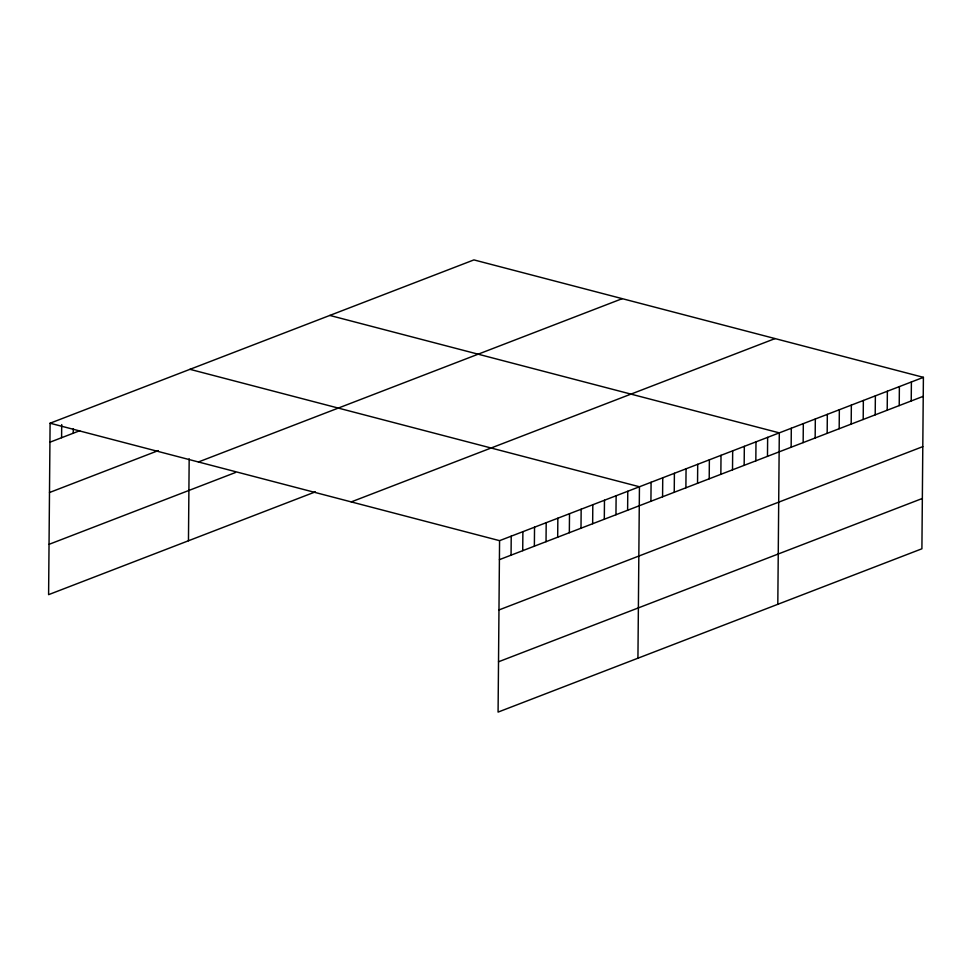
<?xml version="1.0" encoding="UTF-8"?>
<svg xmlns="http://www.w3.org/2000/svg" width="972" height="972" viewBox="0 0 972 972"><rect width="100%" height="100%" fill="white"/><g stroke="black" fill="none" stroke-linecap="round" stroke-linejoin="round"><path stroke-width="1.46" d="M923.4 377.343L499.572 540.663L498.077 712.099L921.906 548.779L923.4 377.343L473.923 259.901L50.094 423.221L48.6 594.657L315.378 491.856M61.588 437.716L61.698 424.582M73.24 433.233L73.277 428.846M188.459 540.76L189.175 458.784M511.065 555.158L511.223 536.18M522.717 550.674L522.887 531.684M534.369 546.179L534.539 527.188M546.033 541.683L546.191 522.705M557.685 537.2L557.855 518.21M569.337 532.705L569.507 513.714M581.001 528.209L581.159 509.231M592.653 523.726L592.811 504.735M604.305 519.23L604.475 500.24M615.956 514.735L616.127 495.756M627.62 510.251L627.778 491.261M637.936 658.202L639.442 486.765L189.953 369.324M650.924 501.26L651.094 482.282M662.576 496.777L662.746 477.787M674.24 492.282L674.398 473.291M685.892 487.786L686.062 468.808M697.544 483.303L697.714 464.312M709.208 478.807L709.366 459.817M720.86 474.312L721.017 455.333M732.511 469.828L732.681 450.838M744.163 465.333L744.333 446.342M755.827 460.837L755.985 441.859M767.479 456.354L767.649 437.364M777.807 604.305L779.301 432.868L329.824 315.438M791.147 447.229L791.305 428.251M803.151 442.6L803.322 423.622M815.156 437.983L815.326 418.993M827.172 433.354L827.33 414.364M839.176 428.725L839.346 409.734M851.18 424.096L851.351 405.105M863.197 419.467L863.355 400.476M875.201 414.837L875.371 395.859M887.205 410.208L887.375 391.23M899.222 405.591L899.379 386.601M911.226 400.962L911.396 381.972M49.924 442.211L79.716 430.73M49.487 492.525L158.278 450.595M198.422 461.979L622.25 298.659M49.037 544.344L235.528 472.489M351.244 501.904L775.073 338.584M499.414 559.653L923.23 396.333M498.964 609.954L922.793 446.634M498.515 661.786L922.343 498.466M50.094 423.221L499.572 540.663"/></g></svg>
